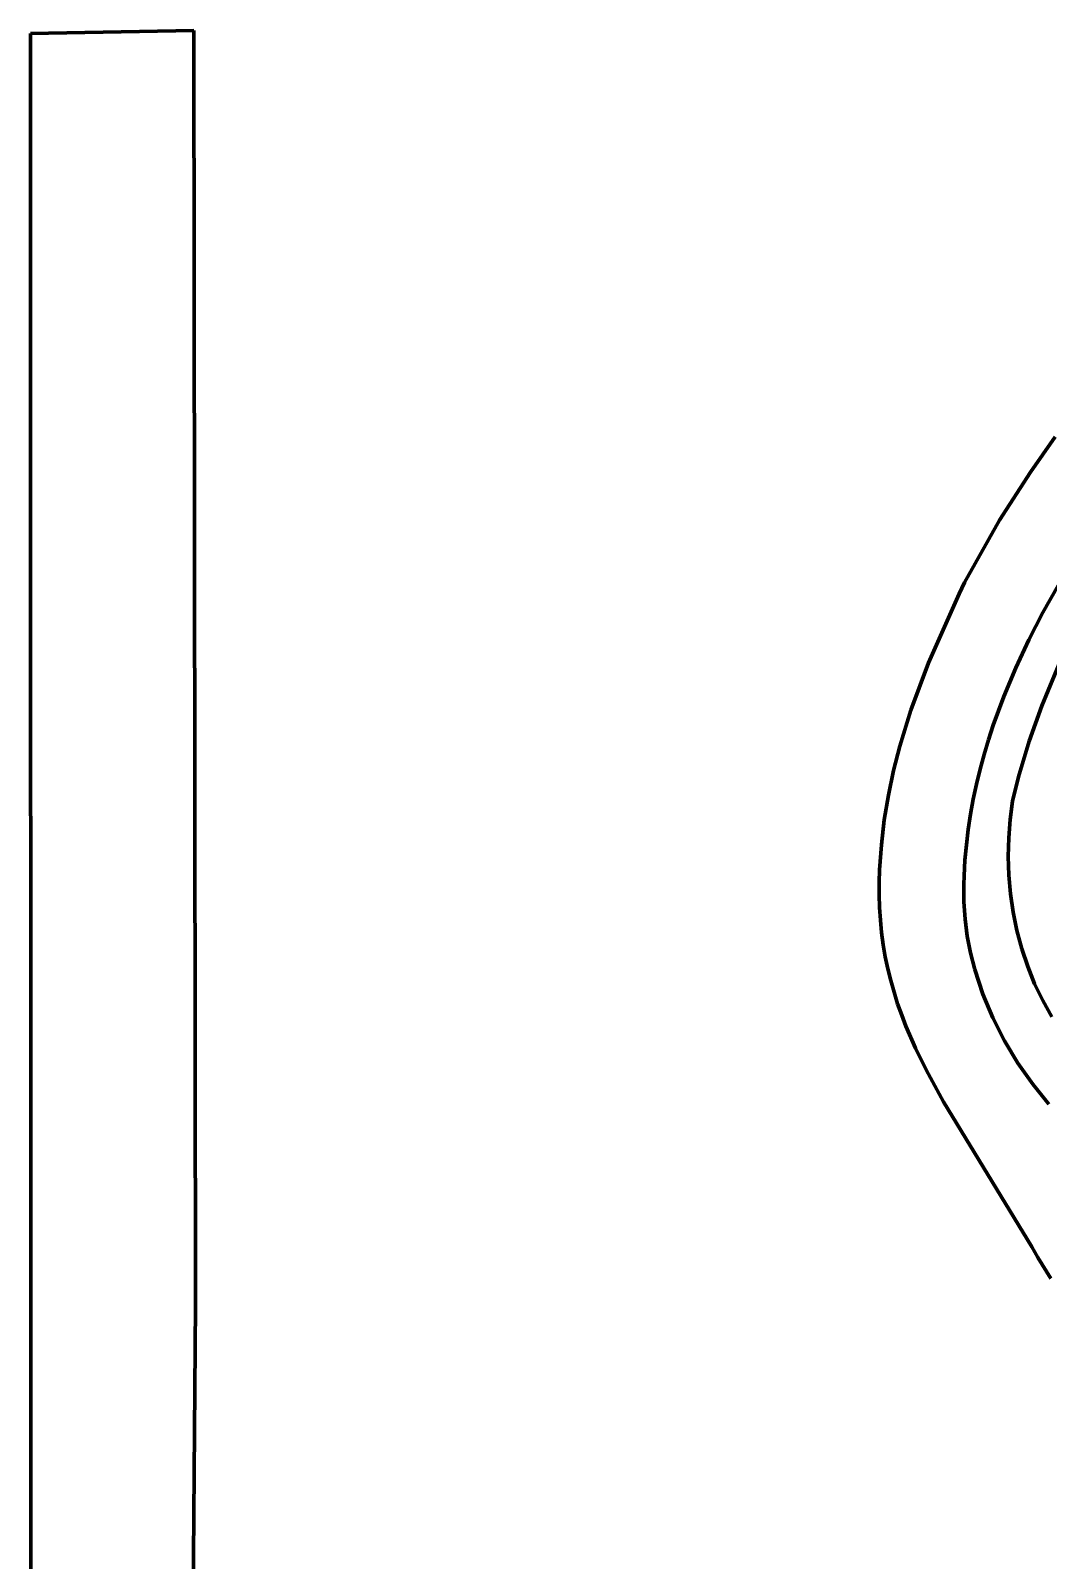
# Model space of a CAD drawing. Header units: millimetres. Extents: x 0.18 to 6.32, y 4.4 to 10.2.
# Drawn here: x 1.517 to 2.471, y 6.747 to 8.181 of the extents above; entities that cross this region are included whole.
import ezdxf

# ---------------------------------------------------------------- set-up
doc = ezdxf.new("R2010")
doc.units = ezdxf.units.MM
for name, color, linetype, lineweight in [('color#004f00ff', 7, 'CONTINUOUS', 100), ('color#0b6800ff', 7, 'CONTINUOUS', 100), ('color#ba871eff', 7, 'CONTINUOUS', 100), ('color#fdfdfaff', 7, 'CONTINUOUS', 100)]:
    doc.layers.add(name, color=color, linetype=linetype, lineweight=lineweight)

msp = doc.modelspace()

# ---------------------------------------------------------------- linework, layer by layer
at = {"layer": 'color#004f00ff'}
for p, q in [((2.4541, 7.7671), (2.4772, 7.8002)), ((2.4252, 7.7218), (2.4541, 7.7671)), ((2.3922, 7.6634), (2.4252, 7.7218)), ((2.3871, 7.6529), (2.3922, 7.6634)), ((2.4799, 7.6607), (2.4658, 7.6353)), ((2.3584, 7.5883), (2.3871, 7.6529)), ((2.4658, 7.6353), (2.4525, 7.6096)), ((2.4525, 7.6096), (2.4403, 7.5834)), ((2.3421, 7.5439), (2.3584, 7.5883)), ((2.4403, 7.5834), (2.4291, 7.5567)), ((2.4291, 7.5567), (2.424, 7.5433)), ((2.3317, 7.51), (2.3421, 7.5439)), ((2.424, 7.5433), (2.4192, 7.5297)), ((2.4147, 7.516), (2.4106, 7.5023)), ((2.4192, 7.5297), (2.4147, 7.516)), ((2.3258, 7.4871), (2.3317, 7.51)), ((2.4106, 7.5023), (2.4068, 7.4884)), ((2.4068, 7.4884), (2.4034, 7.4744)), ((2.3209, 7.4641), (2.3258, 7.4871)), ((2.4034, 7.4744), (2.4004, 7.4603)), ((2.317, 7.4409), (2.3209, 7.4641)), ((2.4004, 7.4603), (2.3979, 7.4462)), ((2.3979, 7.4462), (2.3957, 7.4319)), ((2.3143, 7.4175), (2.317, 7.4409)), ((2.3957, 7.4319), (2.394, 7.4175)), ((2.3127, 7.3941), (2.3143, 7.4175)), ((2.394, 7.4175), (2.3927, 7.4031)), ((2.3927, 7.4031), (2.3919, 7.3885)), ((2.3124, 7.3824), (2.3127, 7.3941)), ((2.3919, 7.3885), (2.3916, 7.3804)), ((2.3124, 7.3706), (2.3124, 7.3824)), ((2.3916, 7.3804), (2.3917, 7.3641)), ((2.3127, 7.3588), (2.3124, 7.3706)), ((2.3134, 7.347), (2.3127, 7.3588)), ((2.3917, 7.3641), (2.3928, 7.348)), ((2.3145, 7.3352), (2.3134, 7.347)), ((2.3928, 7.348), (2.3949, 7.332)), ((2.316, 7.3237), (2.3145, 7.3352)), ((2.3949, 7.332), (2.3979, 7.3162)), ((2.318, 7.3124), (2.316, 7.3237)), ((2.3979, 7.3162), (2.4018, 7.3006)), ((2.3203, 7.3012), (2.318, 7.3124)), ((2.3231, 7.2902), (2.3203, 7.3012)), ((2.3262, 7.2793), (2.3231, 7.2902)), ((2.4018, 7.3006), (2.4093, 7.2776)), ((2.3296, 7.2686), (2.3262, 7.2793)), ((2.4093, 7.2776), (2.4187, 7.2553)), ((2.3334, 7.258), (2.3296, 7.2686)), ((2.3374, 7.2475), (2.3334, 7.258)), ((2.3464, 7.2268), (2.3374, 7.2475)), ((2.4187, 7.2553), (2.4297, 7.2337)), ((2.4297, 7.2337), (2.4422, 7.2129)), ((2.3563, 7.2065), (2.3464, 7.2268)), ((2.3725, 7.1765), (2.3563, 7.2065)), ((2.4422, 7.2129), (2.4562, 7.1931)), ((2.4562, 7.1931), (2.4714, 7.1743)), ((2.4553, 7.0406), (2.3725, 7.1765)), ((2.4611, 7.0305), (2.4553, 7.0406)), ((2.4733, 7.011), (2.4611, 7.0305))]:
    msp.add_line(p, q, dxfattribs=at)
at = {"layer": 'color#0b6800ff'}
for p, q in [((1.5168, 8.1784), (1.67, 8.181)), ((1.5171, 6.7068), (1.5168, 8.1784)), ((1.67, 8.181), (1.6713, 6.9856)), ((1.6713, 6.9856), (1.6689, 6.6905))]:
    msp.add_line(p, q, dxfattribs=at)
at = {"layer": 'color#ba871eff'}
for p, q in [((2.4658, 7.6353), (2.4799, 7.6607)), ((2.4525, 7.6096), (2.4658, 7.6353)), ((2.4403, 7.5834), (2.4525, 7.6096)), ((2.4826, 7.591), (2.4646, 7.5479)), ((2.4291, 7.5567), (2.4403, 7.5834)), ((2.424, 7.5433), (2.4291, 7.5567)), ((2.4646, 7.5479), (2.4529, 7.5149)), ((2.4192, 7.5297), (2.424, 7.5433)), ((2.4106, 7.5023), (2.4147, 7.516)), ((2.4147, 7.516), (2.4192, 7.5297)), ((2.4068, 7.4884), (2.4106, 7.5023)), ((2.4529, 7.5149), (2.443, 7.4812)), ((2.4034, 7.4744), (2.4068, 7.4884)), ((2.4004, 7.4603), (2.4034, 7.4744)), ((2.443, 7.4812), (2.4374, 7.4585)), ((2.3979, 7.4462), (2.4004, 7.4603)), ((2.3957, 7.4319), (2.3979, 7.4462)), ((2.4374, 7.4585), (2.435, 7.4414)), ((2.394, 7.4175), (2.3957, 7.4319)), ((2.435, 7.4414), (2.4337, 7.4241)), ((2.3927, 7.4031), (2.394, 7.4175)), ((2.4337, 7.4241), (2.4333, 7.4066)), ((2.3919, 7.3885), (2.3927, 7.4031)), ((2.4333, 7.4066), (2.4338, 7.3891)), ((2.3916, 7.3804), (2.3919, 7.3885)), ((2.4338, 7.3891), (2.4354, 7.3717)), ((2.3917, 7.3641), (2.3916, 7.3804)), ((2.3928, 7.348), (2.3917, 7.3641)), ((2.4354, 7.3717), (2.4379, 7.3543)), ((2.3949, 7.332), (2.3928, 7.348)), ((2.4379, 7.3543), (2.4414, 7.3371)), ((2.3979, 7.3162), (2.3949, 7.332)), ((2.4414, 7.3371), (2.446, 7.3201)), ((2.4018, 7.3006), (2.3979, 7.3162)), ((2.446, 7.3201), (2.4515, 7.3035)), ((2.4515, 7.3035), (2.458, 7.2873)), ((2.4093, 7.2776), (2.4018, 7.3006)), ((2.458, 7.2873), (2.4656, 7.2716)), ((2.4187, 7.2553), (2.4093, 7.2776)), ((2.4656, 7.2716), (2.4741, 7.2564)), ((2.4297, 7.2337), (2.4187, 7.2553)), ((2.4422, 7.2129), (2.4297, 7.2337)), ((2.4562, 7.1931), (2.4422, 7.2129)), ((2.4714, 7.1743), (2.4562, 7.1931))]:
    msp.add_line(p, q, dxfattribs=at)
at = {"layer": 'color#fdfdfaff'}
for p, q in [((2.4646, 7.5479), (2.4826, 7.591)), ((2.4529, 7.5149), (2.4646, 7.5479)), ((2.443, 7.4812), (2.4529, 7.5149)), ((2.4374, 7.4585), (2.443, 7.4812)), ((2.435, 7.4414), (2.4374, 7.4585)), ((2.4337, 7.4241), (2.435, 7.4414)), ((2.4333, 7.4066), (2.4337, 7.4241)), ((2.4338, 7.3891), (2.4333, 7.4066)), ((2.4354, 7.3717), (2.4338, 7.3891)), ((2.4379, 7.3543), (2.4354, 7.3717)), ((2.4414, 7.3371), (2.4379, 7.3543)), ((2.446, 7.3201), (2.4414, 7.3371)), ((2.4515, 7.3035), (2.446, 7.3201)), ((2.458, 7.2873), (2.4515, 7.3035)), ((2.4656, 7.2716), (2.458, 7.2873)), ((2.4741, 7.2564), (2.4656, 7.2716))]:
    msp.add_line(p, q, dxfattribs=at)

doc.saveas('drawing.dxf')
